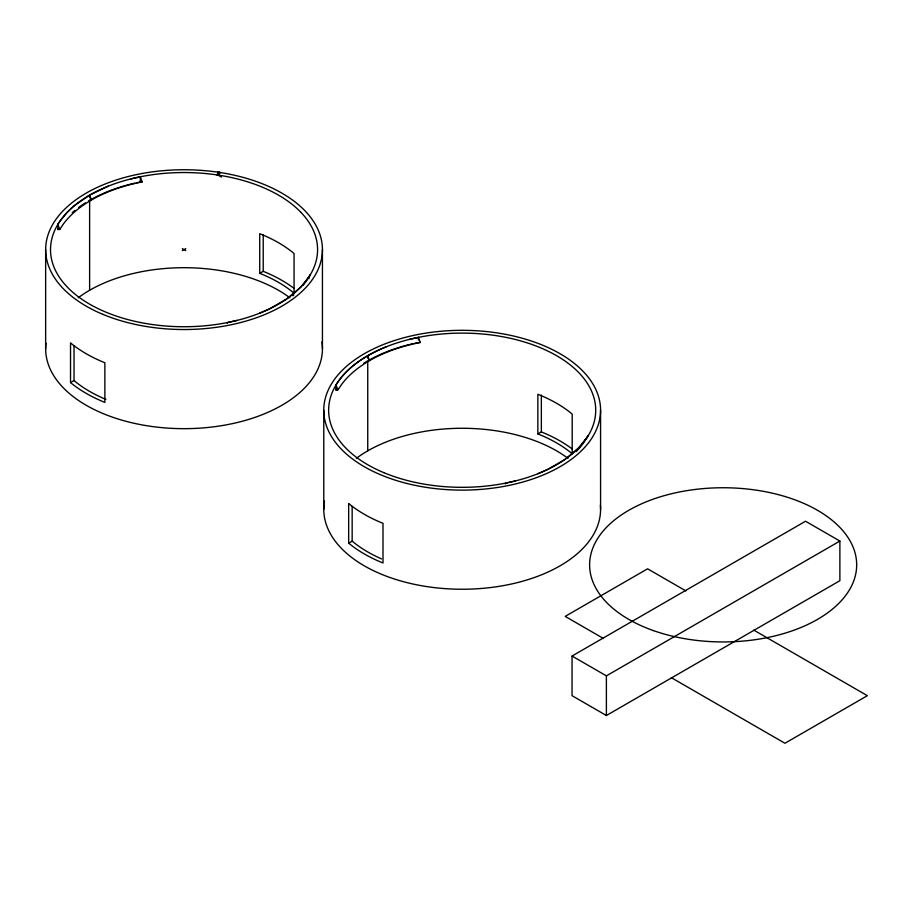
<?xml version="1.0" encoding="UTF-8"?>
<svg xmlns="http://www.w3.org/2000/svg" width="913" height="913" viewBox="0 0 913 913"><rect width="100%" height="100%" fill="white"/><g stroke="black" fill="none" stroke-linecap="round" stroke-linejoin="round"><path stroke-width="1.37" d="M219.2 172.352L219.131 175.25L216.792 174.885L219.2 172.352L217.967 175.068L221.391 177.054M108.373 186.115L89.622 195.12L74.01 205.95L67.277 212.227L59.824 221.345L57.884 224.37L57.884 229.551L59.79 229.448L63.454 223.902A131.107 75.688 0 0 1 132.613 183.981L142.2 181.87L140.282 176.802L131.004 178.88M386.507 346.689C366.946 354.701 347.294 366.512 336.007 384.955C334.615 395.626 339.522 387.66 341.576 384.476A131.107 75.688 0 0 1 410.736 344.555L420.334 342.443L418.416 337.376L409.138 339.453M586.671 437.978L583.304 443.147M57.884 229.551L58.295 228.878M336.007 390.125L336.418 389.452M306.437 280.736L310.215 274.904L308.72 277.267M586.842 437.841L588.337 435.478L578.933 447.621L564.702 459.616L547.732 469.408L537.848 473.744M227.211 323.373L227.805 322.483L237.083 320.395M505.334 483.947L505.928 483.057L515.217 480.968M306.197 281.113L304.645 283.304A131.107 75.688 0 0 1 303.07 285.347M583.042 443.513L582.768 443.878A131.107 75.688 0 0 1 576.114 451.627M182.326 250.63L185.761 248.644M70.529 382.581A138.399 79.899 0 0 0 104.869 402.405L104.869 362.758A138.399 79.899 0 0 1 70.529 342.923L70.529 382.581L74.021 380.561L74.021 345.867M259.726 273.341A133.538 77.103 0 0 1 294.066 293.176L294.066 253.517A133.538 77.103 0 0 0 259.726 233.694L259.726 273.341L263.218 271.332A138.399 79.899 0 0 1 293.975 288.325M348.663 543.155A138.399 79.899 0 0 0 383.004 562.979L383.004 523.332A138.399 79.899 0 0 1 348.663 503.508L348.663 543.155L352.156 541.135L352.156 506.441M537.86 433.926A133.538 77.103 0 0 1 572.2 453.75L572.2 414.103A133.538 77.103 0 0 0 537.86 394.279L537.86 433.926L541.352 431.906A138.399 79.899 0 0 1 572.097 448.899M572.052 656.036L805.54 521.232L839.88 541.055L839.88 580.702L606.392 715.507L572.052 695.683L572.052 656.036L606.392 675.86L839.88 541.055M259.714 313.159L269.609 308.834L286.579 299.03L300.811 287.047L308.297 277.757L309.016 278.636M131.575 183.912L131.004 184.061A133.526 77.091 0 0 0 88.55 200.928M409.709 344.498L412.585 343.802M132.157 183.775L135.033 183.102M414.319 343.414L417.241 342.786M136.779 182.714L139.7 182.098M417.834 342.672L420.334 342.443M89.622 200.301L91.334 200.073L89.622 195.12L89.622 197.71M142.2 181.87L140.282 181.972L140.282 176.802M182.326 248.644L185.761 250.63M685.868 590.905L647.591 568.81L565.181 616.389L603.459 638.484M753.773 630.107L867.35 695.683L784.94 743.262L671.363 677.686M336.007 384.955L337.924 390.022M59.79 229.448L57.884 224.37M369.468 360.658L367.745 355.693L367.745 358.284M606.392 675.86L606.392 715.507M600.571 410.211A138.399 79.899 0 0 1 392.978 479.416A138.399 79.899 0 0 1 392.978 341.017A138.399 79.899 0 0 1 600.571 410.211L600.571 509.34M541.352 395.089L541.352 431.906M418.416 337.376L418.416 339.967M367.745 361.651L367.745 450.851M323.784 410.211L323.784 509.34M322.437 249.637L322.437 348.766M263.218 234.515L263.218 271.332M89.622 201.065L89.622 290.277M45.65 249.637L45.65 348.766M363.534 363.42A133.526 77.091 0 0 1 409.138 344.635M356.321 458.372A133.538 77.103 0 0 1 568.034 458.372M600.389 505.209A138.399 79.899 0 0 1 458.6 589.216A138.399 79.899 0 0 1 324.514 501.089M381.554 558.904A133.538 77.103 0 0 1 352.156 541.135M293.849 294.967A131.107 75.688 0 0 1 292.97 295.732M72.207 212.683A133.526 77.091 0 0 1 74.889 210.401M78.518 207.571A133.526 77.091 0 0 1 85.4 202.846M78.187 297.798A133.538 77.103 0 0 1 289.9 297.798M105.874 399.38A133.538 77.103 0 0 1 74.021 380.561M321.924 341.884A138.399 79.899 0 0 1 185.236 428.665A138.399 79.899 0 0 1 45.981 343.254M218.024 172.18L217.967 175.068L220.364 172.534L218.024 172.18M383.814 472.649A133.538 77.103 0 0 0 595.002 418.177A133.538 77.103 0 0 0 407.7 339.819A133.538 77.103 0 0 0 383.814 472.649M653.48 630.621A133.538 77.103 0 0 0 856.634 566.779A133.538 77.103 0 0 0 659.3 497.129A133.538 77.103 0 0 0 653.48 630.621M300.628 212.033A133.538 77.103 0 0 0 74.01 205.95A133.583 77.126 0 0 0 61.491 219.017A133.538 77.103 0 0 0 190.794 326.637A133.538 77.103 0 0 0 300.628 212.033M102.838 314.334A138.399 79.899 0 0 0 321.696 257.888A138.399 79.899 0 0 0 127.592 176.688A138.399 79.899 0 0 0 102.838 314.334"/></g></svg>
